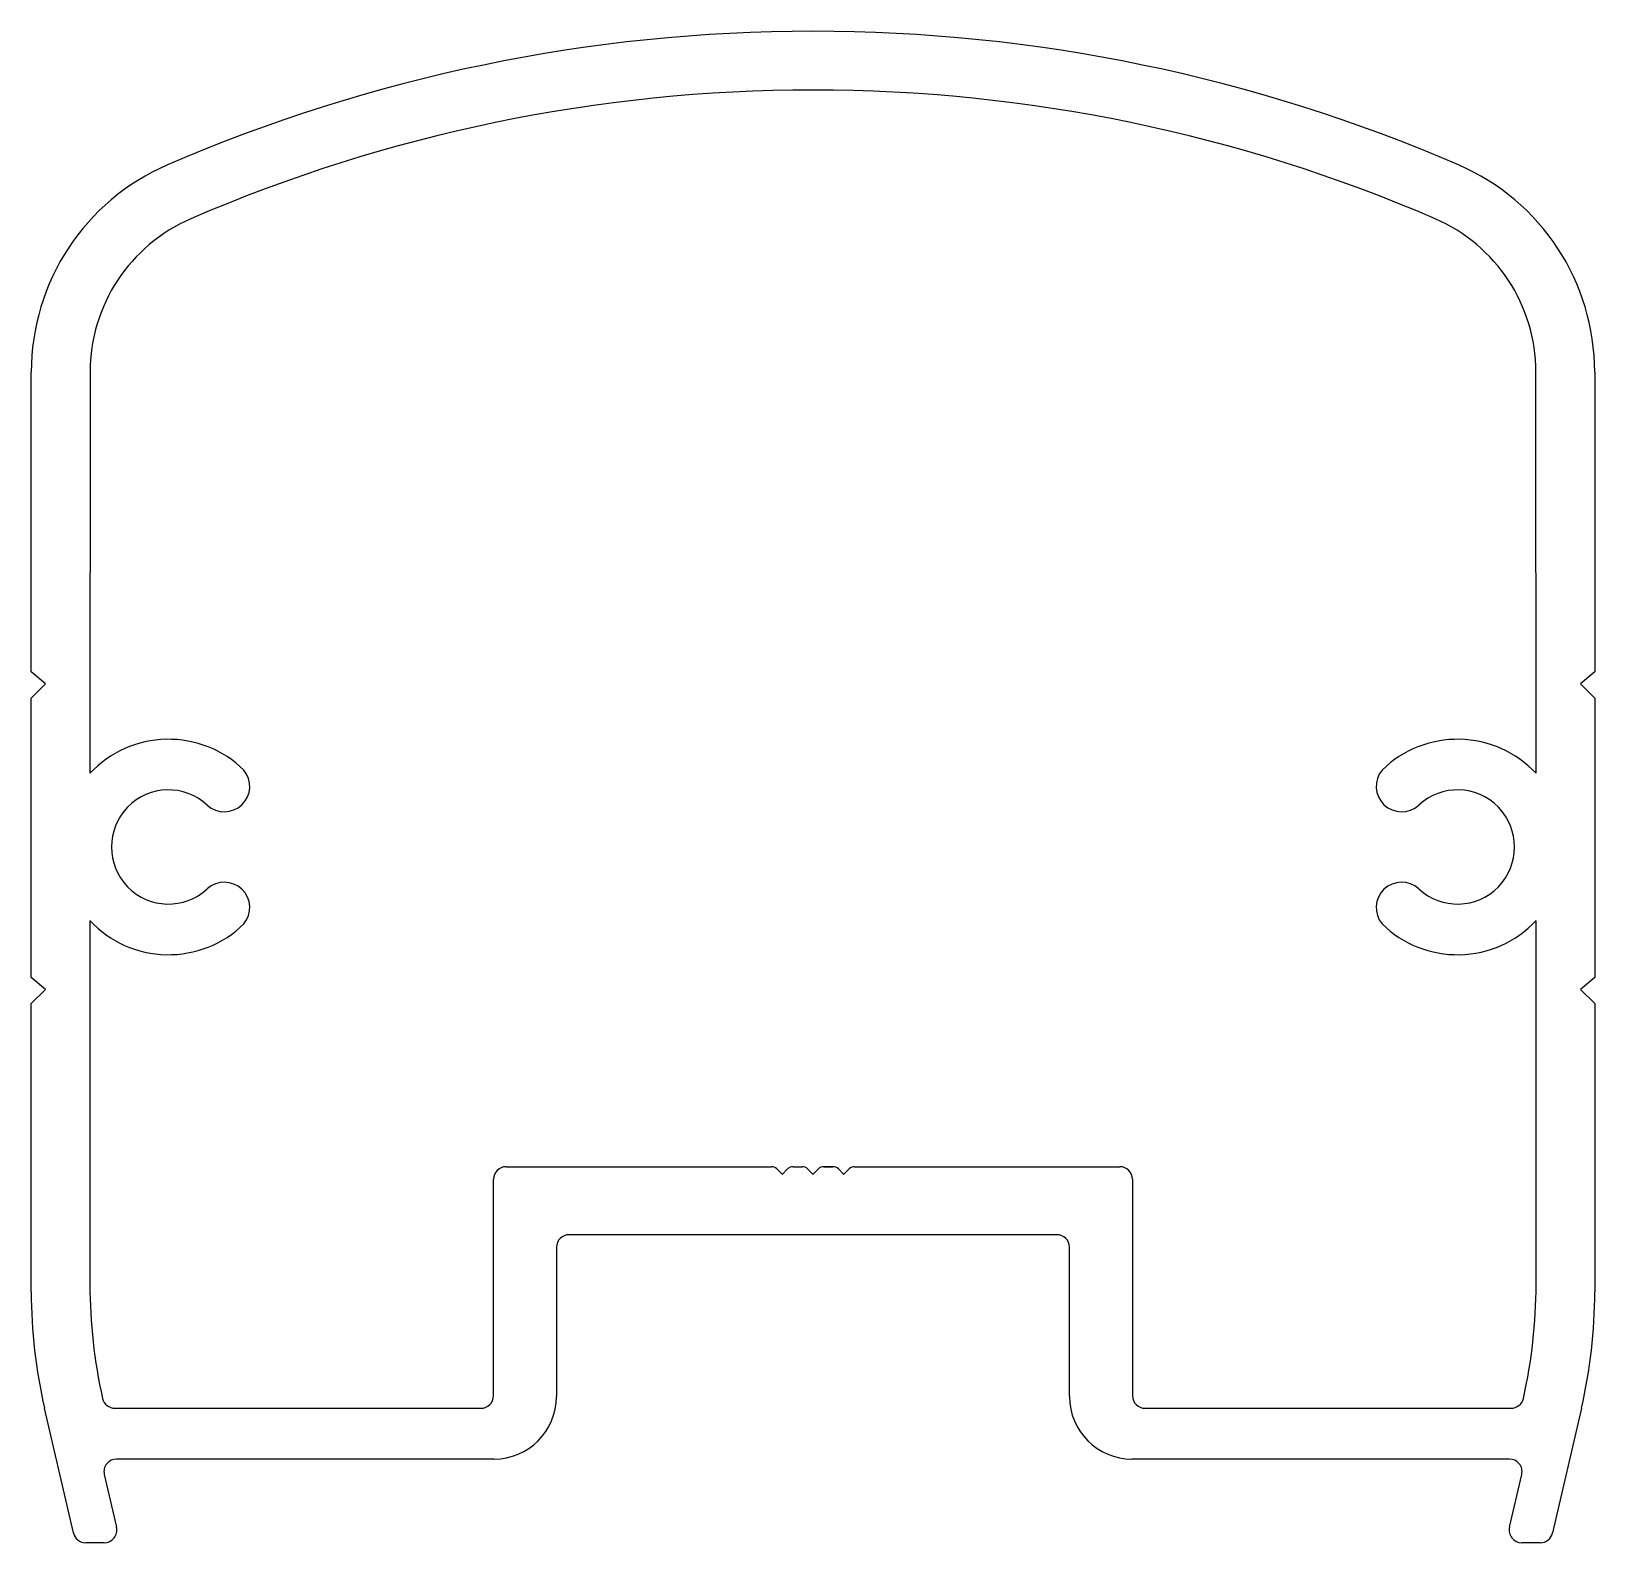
# Model space of a CAD drawing. Header units: inches. Extents: x -25.5 to 25.3, y -0.4 to 48.7.
import ezdxf

# ---------------------------------------------------------------- set-up
doc = ezdxf.new("R2010")
doc.units = ezdxf.units.IN
doc.header["$MEASUREMENT"] = 0

msp = doc.modelspace()

# ---------------------------------------------------------------- linework, layer by layer
at = {"color": 7}
for p, q in [((-25.532, 27.879), (-25.532, 37.623)), ((-23.622, 37.623), (-23.624, 24.587)), ((23.361, 24.587), (23.358, 37.623)), ((25.268, 37.623), (25.268, 27.879)), ((-25.072, 27.492), (-25.532, 27.879)), ((-25.532, 27.032), (-25.072, 27.492)), ((25.268, 27.879), (24.808, 27.492)), ((24.808, 27.492), (25.268, 27.032)), ((-25.532, 17.949), (-25.532, 27.032)), ((25.268, 27.032), (25.268, 17.949)), ((-23.625, 19.797), (-23.625, 16.314)), ((23.362, 16.314), (23.361, 19.797)), ((-25.072, 17.562), (-25.532, 17.949)), ((25.268, 17.949), (24.808, 17.562)), ((-25.532, 17.102), (-25.072, 17.562)), ((24.808, 17.562), (25.268, 17.102)), ((-25.532, 7.738), (-25.532, 17.102)), ((25.268, 17.102), (25.268, 7.738)), ((-23.625, 16.314), (-23.627, 7.978)), ((23.363, 7.978), (23.362, 16.314)), ((-10.102, 11.802), (-1.485, 11.802)), ((-1.485, 11.802), (-1.485, 11.802)), ((-1.485, 11.802), (-1.485, 11.802)), ((-1.308, 11.728), (-1.137, 11.557)), ((-1.126, 11.557), (-0.955, 11.728)), ((-0.778, 11.802), (-0.485, 11.802)), ((-0.308, 11.728), (-0.137, 11.557)), ((-0.126, 11.557), (0.045, 11.728)), ((0.222, 11.802), (0.222, 11.802)), ((0.222, 11.802), (0.515, 11.802)), ((0.515, 11.802), (0.222, 11.802)), ((0.222, 11.802), (0.515, 11.802)), ((0.515, 11.802), (0.222, 11.802)), ((0.222, 11.802), (0.515, 11.802)), ((0.692, 11.728), (0.863, 11.557)), ((0.874, 11.557), (1.045, 11.728)), ((1.222, 11.802), (9.838, 11.802)), ((-10.512, 4.362), (-10.512, 11.392)), ((10.248, 11.392), (10.248, 4.362)), ((-8.467, 9.182), (-8.467, 4.332)), ((7.793, 9.592), (-8.057, 9.592)), ((8.203, 4.332), (8.203, 9.182)), ((-24.163, -0.101), (-25.1, 3.954)), ((-22.813, 3.952), (-10.922, 3.952)), ((10.658, 3.952), (22.549, 3.952)), ((24.837, 3.954), (23.899, -0.101)), ((-10.497, 2.302), (-22.76, 2.302)), ((22.497, 2.302), (10.233, 2.302)), ((-23.159, 1.799), (-22.763, 0.084)), ((22.499, 0.084), (22.896, 1.799)), ((-23.162, -0.418), (-23.763, -0.418)), ((23.5, -0.418), (22.899, -0.418))]:
    msp.add_line(p, q, dxfattribs=at)
for centre, radius, start, end in [((-0.132, -4.128), 52.83, 90, 113.3914), ((-0.132, -4.128), 52.83, 66.6086, 90), ((-0.132, -4.128), 50.92, 90, 113.3914), ((-0.132, -4.128), 50.92, 66.6086, 90), ((-18.192, 37.623), 7.34, 113.3914, 180), ((17.928, 37.623), 7.34, 360, 66.6086), ((-18.192, 37.623), 5.43, 113.3914, 180), ((17.928, 37.623), 5.43, 0, 66.6086), ((-21.072, 22.192), 3.5, 45.6168, 136.8193), ((20.808, 22.192), 3.5, 43.1807, 134.3832), ((-19.255, 24.162), 0.825, 227.3135, 40.0974), ((18.991, 24.162), 0.825, 139.9026, 312.6865), ((-21.072, 22.192), 1.855, 47.3135, 312.6865), ((20.808, 22.192), 1.855, 227.3135, 132.6865), ((-19.255, 20.222), 0.825, 319.9026, 132.6865), ((18.991, 20.222), 0.825, 47.3135, 220.0974), ((-21.072, 22.192), 3.5, 223.1613, 314.3832), ((20.808, 22.192), 3.5, 225.6168, 316.8387), ((-10.102, 11.392), 0.41, 90, 180), ((-1.485, 11.552), 0.25, 45, 90), ((-0.778, 11.552), 0.25, 90, 135), ((-0.485, 11.552), 0.25, 45, 90), ((0.222, 11.552), 0.25, 90, 135), ((0.515, 11.552), 0.25, 45, 90), ((1.222, 11.552), 0.25, 90, 135), ((9.838, 11.392), 0.41, 360, 90), ((-1.132, 11.563), 0.008, 225, 315), ((-0.132, 11.563), 0.008, 225, 315), ((0.868, 11.563), 0.008, 225, 315), ((-8.057, 9.182), 0.41, 90, 180), ((7.793, 9.182), 0.41, 0, 90), ((-8.732, 7.738), 16.8, 180, 193.0164), ((-6.827, 7.978), 16.8, 180, 192.7459), ((6.563, 7.978), 16.8, 347.2541, 360), ((8.468, 7.738), 16.8, 346.9836, 360), ((-22.813, 4.362), 0.41, 192.7459, 270), ((-10.922, 4.362), 0.41, 270, 0), ((-10.497, 4.332), 2.03, 270, 360), ((10.233, 4.332), 2.03, 180, 270), ((10.658, 4.362), 0.41, 180, 270), ((22.549, 4.362), 0.41, 270, 347.2541), ((-22.76, 1.892), 0.41, 90, 193.0164), ((22.497, 1.892), 0.41, 346.9836, 90), ((-23.162, -0.008), 0.41, 270, 13.0164), ((22.899, -0.008), 0.41, 166.9836, 270), ((-23.763, -0.008), 0.41, 193.0164, 270), ((23.5, -0.008), 0.41, 270, 346.9836)]:
    msp.add_arc(centre, radius, start, end, dxfattribs=at)

doc.saveas('drawing.dxf')
